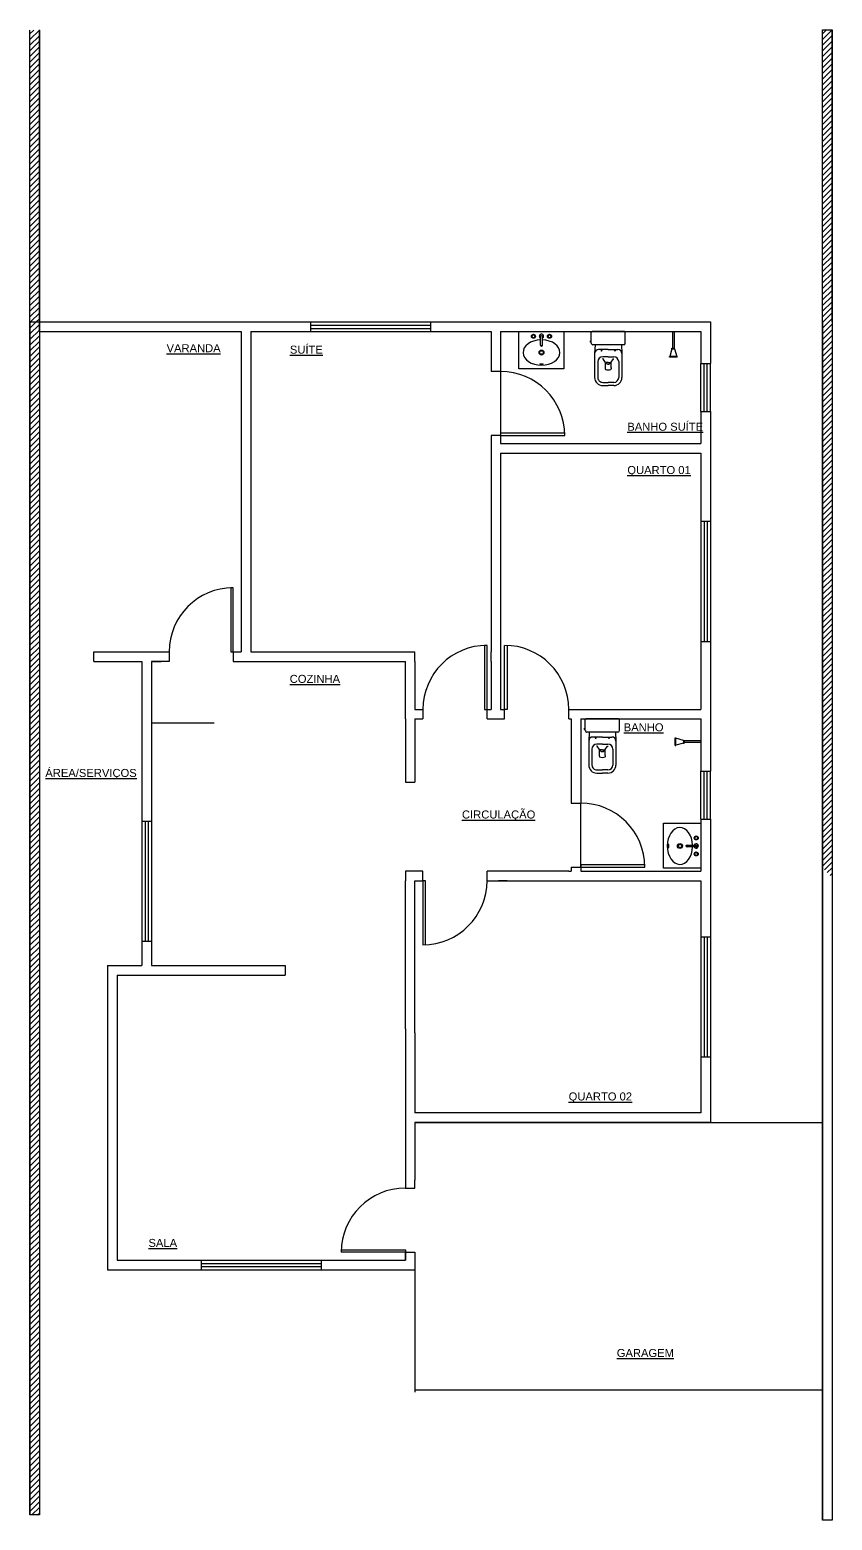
# Model space of a CAD drawing. Header units: millimetres. Extents: x -84873 to 45490, y -31 to 107079.
# Drawn here: x 35470 to 45490, y 21759 to 40377 of the extents above; entities that cross this region are included whole.
import ezdxf

# ---------------------------------------------------------------- set-up
doc = ezdxf.new("R2010")
doc.units = ezdxf.units.MM
doc.layers.add('ARQ-PISO', color=9, linetype='Continuous', true_color=0x808080)
doc.layers.add('ARQ-PÇ-HIDROSSAN', color=7, linetype='Continuous')
doc.styles.add('textstyle342', font='arial.ttf')
doc.styles.add('textstyle343', font='arial.ttf')
doc.styles.add('textstyle344', font='arial.ttf')
doc.styles.add('textstyle345', font='arial.ttf')
doc.styles.add('textstyle346', font='arial.ttf')
doc.styles.add('textstyle347', font='arial.ttf')
doc.styles.add('textstyle348', font='arial.ttf')
doc.styles.add('textstyle349', font='arial.ttf')
doc.styles.add('textstyle350', font='arial.ttf')
doc.styles.add('textstyle351', font='arial.ttf')
doc.styles.add('textstyle352', font='arial.ttf')
pattern_1 = [(45, (90038.21, -2e-11), (-35.35534, 35.35534), [])]

# ---------------------------------------------------------------- blocks, each defined once
blk = doc.blocks.new('cx-ac-02-planta')
for p, q in [((0, 0.201), (0, -0.201)), ((0.145, 0.213), (0.012, 0.213)), ((0.165, 0.193), (0.165, -0.192)), ((0.165, 0.165), (0.275, 0.17)), ((0.225, 0), (0.225, 0.12)), ((0.225, 0), (0.225, -0.12)), ((0.275, 0.17), (0.575, 0.17)), ((0.315, 0), (0.315, 0.07)), ((0.315, 0), (0.315, -0.07)), ((0.339, 0.064), (0.339, 0.071)), ((0.383, 0.037), (0.339, 0.064)), ((0.375, 0.13), (0.575, 0.13)), ((0.385, 0), (0.385, 0.03)), ((0.4, 0.019), (0.385, 0.02)), ((0.385, 0), (0.385, -0.03)), ((0.455, 0.035), (0.39, 0.035)), ((0.635, 0.07), (0.635, 0)), ((0.635, -0.07), (0.635, 0)), ((0.675, 0.07), (0.675, 0)), ((0.675, -0.07), (0.675, 0)), ((0.165, -0.165), (0.275, -0.17)), ((0.275, -0.17), (0.575, -0.17)), ((0.383, -0.037), (0.339, -0.064)), ((0.339, -0.064), (0.339, -0.071)), ((0.375, -0.13), (0.575, -0.13)), ((0.4, -0.019), (0.385, -0.02)), ((0.455, -0.035), (0.39, -0.035)), ((0.145, -0.213), (0.012, -0.213)), ((0.114, -0.213), (0.114, -0.22)), ((0.114, -0.22), (0.134, -0.22)), ((0.132, -0.222), (0.116, -0.222)), ((0.134, -0.213), (0.134, -0.22))]:
    blk.add_line(p, q)
for centre, radius, start, end in [((0.012, 0.201), 0.012, 90, 180), ((0.145, 0.193), 0.02, 0, 90), ((0.275, 0.12), 0.05, 90, 180), ((0.241, 0.084), 0.00967, 164.5629, 180), ((0.241, 0.084), 0.00967, 180, 195.4371), ((0.238, 0.085), 0.00694, 146.3099, 164.5629), ((0.238, 0.084), 0.00694, 195.4371, 213.6901), ((0.237, 0.086), 0.00493, 121.8535, 146.3099), ((0.237, 0.083), 0.00493, 213.6901, 238.1465), ((0.236, 0.088), 0.00294, 90, 121.8535), ((0.236, 0.081), 0.00294, 238.1465, 270), ((0.236, 0.088), 0.00294, 58.1465, 90), ((0.236, 0.081), 0.00294, 270, 301.8535), ((0.235, 0.086), 0.00493, 33.6901, 58.1465), ((0.235, 0.083), 0.00493, 301.8535, 326.3099), ((0.233, 0.085), 0.00694, 15.4371, 33.6901), ((0.233, 0.084), 0.00694, 326.3099, 344.5629), ((0.23, 0.084), 0.00967, 0, 15.4371), ((0.23, 0.084), 0.00967, 344.5629, 0), ((0.375, 0.07), 0.06, 90, 180), ((0.39, 0.03), 0.005, 90, 180), ((0.399, 0.012), 0.0067, 14.1141, 81.8789), ((0.353, -0.004), 0.055, 4.685, 19.1599), ((0.353, 0.004), 0.055, 340.8401, 355.315), ((0.453, 0.069), 0.0347, 272.8237, 292.69), ((0.468, 0.033), 0.005, 13.9425, 112.69), ((0.363, -0.002), 0.116, 0.9159, 18.0203), ((0.363, 0.002), 0.116, 341.9797, 359.0841), ((0.575, 0.07), 0.1, 0, 90), ((0.575, 0.07), 0.06, 0, 90), ((0.275, -0.12), 0.05, 180, 270), ((0.241, -0.084), 0.00967, 164.5629, 180), ((0.241, -0.084), 0.00967, 180, 195.4371), ((0.238, -0.084), 0.00694, 146.3099, 164.5629), ((0.238, -0.085), 0.00694, 195.4371, 213.6901), ((0.237, -0.083), 0.00493, 121.8535, 146.3099), ((0.237, -0.086), 0.00493, 213.6901, 238.1465), ((0.236, -0.081), 0.00294, 90, 121.8535), ((0.236, -0.088), 0.00294, 238.1465, 270), ((0.236, -0.081), 0.00294, 58.1465, 90), ((0.236, -0.088), 0.00294, 270, 301.8535), ((0.235, -0.083), 0.00493, 33.6901, 58.1465), ((0.235, -0.086), 0.00493, 301.8535, 326.3099), ((0.233, -0.084), 0.00694, 15.4371, 33.6901), ((0.233, -0.085), 0.00694, 326.3099, 344.5629), ((0.23, -0.084), 0.00967, 0, 15.4371), ((0.23, -0.084), 0.00967, 344.5629, 0), ((0.375, -0.07), 0.06, 180, 270), ((0.39, -0.03), 0.005, 180, 270), ((0.399, -0.012), 0.0067, 278.1211, 345.8859), ((0.453, -0.069), 0.0347, 67.31, 87.1763), ((0.468, -0.033), 0.005, 247.31, 346.0575), ((0.575, -0.07), 0.1, 270, 0), ((0.575, -0.07), 0.06, 270, 0), ((0.012, -0.201), 0.012, 180, 270), ((0.116, -0.22), 0.002, 180, 270), ((0.132, -0.22), 0.002, 270, 0), ((0.145, -0.192), 0.02, 270, 0)]:
    blk.add_arc(centre, radius, start, end)
blk = doc.blocks.new('chuv-01-planta')
for p, q in [((-0.322, -0.047), (-0.322, 0.047)), ((-0.322, 0.047), (-0.313, 0.047)), ((-0.313, -0.047), (-0.313, 0.047)), ((-0.217, 0.017), (-0.313, 0.043)), ((-0.217, 0.017), (-0.208, 0.017)), ((-0.217, 0.017), (-0.217, -0.017)), ((-0.208, 0.017), (-0.208, -0.017)), ((0, 0.011), (-0.208, 0.011)), ((0, 0.011), (0, -0.011)), ((-0.322, -0.047), (-0.313, -0.047)), ((-0.217, -0.017), (-0.313, -0.043)), ((-0.217, -0.017), (-0.208, -0.017)), ((0, -0.011), (-0.208, -0.011))]:
    blk.add_line(p, q)

msp = doc.modelspace()

# ---------------------------------------------------------------- hatches: boundary and pattern name
at = {"layer": 'ARQ-PISO', "ltscale": 0.03, "transparency": 33554687}
h = msp.add_hatch(dxfattribs=at)
h.set_pattern_fill('_USER', color=256, scale=50, angle=45, style=0, pattern_type=0)
h.set_pattern_definition(pattern_1)
h.paths.add_polyline_path([(35590, 40374), (35470, 40374), (35470, 36728), (35590, 36728)], flags=0)
h = msp.add_hatch(dxfattribs=at)
h.set_pattern_fill('_USER', color=256, scale=50, angle=45, style=0, pattern_type=0)
h.set_pattern_definition(pattern_1)
h.paths.add_polyline_path([(45490, 40377), (45370, 40377), (45370, 29907), (45490, 29787)], flags=0)
h = msp.add_hatch(dxfattribs=at)
h.set_pattern_fill('_USER', color=256, scale=50, angle=45, style=0, pattern_type=0)
h.set_pattern_definition(pattern_1)
h.paths.add_polyline_path([(35590, 36728), (35470, 36728), (35470, 21825), (35590, 21825)], flags=0)

# ---------------------------------------------------------------- linework, layer by layer
at = {"ltscale": 0.03}
for p, q in [((35470, 36728), (35470, 40374)), ((35590, 36728), (35590, 40377)), ((45370, 36728), (45370, 40377)), ((45490, 36728), (45490, 40377)), ((35470, 36728), (35590, 36728)), ((35470, 36728), (35470, 24888)), ((35590, 36608), (35590, 36728)), ((35590, 36728), (38110, 36728)), ((38110, 36728), (38980, 36728)), ((38980, 36608), (38980, 36728)), ((38980, 36728), (40480, 36728)), ((38980, 36688), (40480, 36688)), ((40480, 36728), (43970, 36728)), ((40480, 36608), (40480, 36728)), ((45370, 36728), (45370, 23518)), ((45490, 36728), (45490, 23518)), ((35590, 36608), (35590, 32608)), ((35590, 36608), (38110, 36608)), ((38110, 36608), (38110, 32608)), ((38230, 36608), (38980, 36608)), ((38230, 36608), (38230, 32608)), ((38980, 36648), (40480, 36648)), ((38980, 36608), (40480, 36608)), ((40480, 36608), (41230, 36608)), ((41230, 36608), (41230, 36108)), ((41350, 36608), (43850, 36608)), ((41350, 36608), (41350, 36108)), ((43850, 36608), (43850, 36208)), ((43850, 36208), (43970, 36208)), ((43850, 35608), (43850, 36208)), ((43890, 35608), (43890, 36208)), ((43930, 35608), (43930, 36208)), ((43970, 35608), (43970, 36208)), ((41350, 36108), (41230, 36108)), ((41350, 36108), (41350, 35308)), ((43850, 35608), (43850, 35208)), ((43850, 35608), (43970, 35608)), ((41230, 35308), (41230, 32608)), ((41350, 35308), (41230, 35308)), ((42150, 35338), (41350, 35338)), ((41350, 35338), (41350, 35308)), ((41350, 35308), (41350, 35208)), ((41350, 35308), (42150, 35308)), ((41350, 35208), (43850, 35208)), ((41350, 35088), (43850, 35088)), ((41350, 35088), (41350, 32608)), ((43850, 35088), (43850, 34238)), ((43850, 34238), (43970, 34238)), ((43850, 34238), (43850, 32738)), ((43890, 34238), (43890, 32738)), ((43930, 34238), (43930, 32738)), ((43970, 34238), (43970, 32738)), ((38010, 33408), (37980, 33408)), ((37980, 33408), (37980, 32608)), ((38010, 32608), (38010, 33408)), ((35590, 32608), (35590, 32488)), ((36270, 32608), (37110, 32608)), ((36270, 32488), (36270, 32608)), ((37110, 32608), (37210, 32608)), ((37210, 32608), (37210, 32488)), ((37980, 32608), (38010, 32608)), ((38010, 32608), (38110, 32608)), ((38010, 32608), (38010, 32488)), ((38230, 32608), (40280, 32608)), ((40280, 32488), (40280, 32608)), ((41180, 32688), (41150, 32688)), ((41150, 32688), (41150, 31888)), ((41180, 31888), (41180, 32688)), ((41230, 32488), (41230, 32608)), ((41350, 32608), (41350, 32488)), ((41400, 31888), (41400, 32688)), ((41430, 32688), (41430, 31888)), ((43850, 32738), (43850, 31888)), ((43850, 32738), (43970, 32738)), ((35590, 32488), (35590, 24888)), ((36270, 32488), (36870, 32488)), ((36870, 32488), (36870, 30488)), ((36990, 32488), (37110, 32488)), ((37110, 32488), (36990, 32488)), ((36990, 32488), (36990, 30488)), ((37210, 32488), (37110, 32488)), ((38010, 32488), (38110, 32488)), ((38110, 32488), (38230, 32488)), ((38230, 32488), (40160, 32488)), ((40160, 31768), (40160, 32488)), ((40280, 32488), (40280, 31888)), ((41230, 32488), (41230, 31888)), ((41350, 32488), (41350, 31888)), ((40280, 31888), (40380, 31888)), ((40280, 31888), (40380, 31888)), ((40380, 31888), (40380, 31768)), ((41150, 31888), (41180, 31888)), ((41180, 31888), (41230, 31888)), ((41180, 31768), (41180, 31888)), ((41350, 31888), (41400, 31888)), ((41400, 31768), (41400, 31888)), ((41430, 31888), (41400, 31888)), ((42200, 31888), (43850, 31888)), ((42200, 31768), (42200, 31888)), ((36990, 31722), (37773, 31722)), ((40160, 31768), (40160, 30978)), ((40280, 31768), (40380, 31768)), ((40280, 31768), (40280, 30978)), ((41180, 31768), (41230, 31768)), ((41230, 31768), (41350, 31768)), ((41350, 31768), (41400, 31768)), ((41350, 31768), (41400, 31768)), ((42200, 31768), (42230, 31768)), ((42230, 31768), (42230, 30718)), ((42350, 31768), (43850, 31768)), ((42350, 31768), (42350, 30718)), ((43850, 31768), (43850, 31118)), ((43850, 31118), (43970, 31118)), ((43850, 30518), (43850, 31118)), ((43890, 30518), (43890, 31118)), ((43930, 30518), (43930, 31118)), ((43970, 30518), (43970, 31118)), ((40160, 30978), (40280, 30978)), ((42230, 30718), (42350, 30718)), ((42350, 29918), (42350, 30718)), ((36990, 30488), (36870, 30488)), ((36870, 30488), (36870, 28988)), ((36910, 30488), (36910, 28988)), ((36950, 30488), (36950, 28988)), ((36990, 30488), (36990, 28988)), ((43850, 30518), (43850, 29868)), ((43850, 30518), (43970, 30518)), ((40380, 29868), (40160, 29868)), ((40160, 29868), (40160, 29748)), ((40380, 29748), (40380, 29868)), ((42200, 29868), (41180, 29868)), ((41180, 29748), (41180, 29868)), ((42200, 29868), (42230, 29868)), ((42230, 29918), (42230, 29868)), ((42230, 29918), (42350, 29918)), ((43150, 29948), (42350, 29948)), ((42350, 29948), (42350, 29918)), ((42350, 29918), (42350, 29868)), ((42350, 29918), (43150, 29918)), ((42350, 29868), (43850, 29868)), ((40160, 27897), (40160, 29748)), ((40280, 29748), (40380, 29748)), ((40280, 27847), (40280, 29748)), ((40380, 29748), (40380, 28948)), ((40410, 29748), (40380, 29748)), ((40410, 28948), (40410, 29748)), ((41180, 29748), (43850, 29748)), ((41400, 29748), (41325, 29748)), ((41430, 29748), (41400, 29748)), ((43850, 29748), (43850, 29048)), ((43850, 29048), (43970, 29048)), ((43850, 29048), (43850, 27548)), ((43890, 29048), (43890, 27548)), ((43930, 29048), (43930, 27548)), ((43970, 29048), (43970, 27548)), ((36870, 28988), (36870, 28688)), ((36990, 28988), (36870, 28988)), ((36990, 28988), (36990, 28688)), ((36440, 28688), (36870, 28688)), ((36440, 28688), (36440, 24888)), ((36990, 28688), (38660, 28688)), ((38660, 28688), (38660, 28568)), ((36560, 28568), (38660, 28568)), ((36560, 28568), (36560, 25008)), ((40160, 27897), (40160, 26008)), ((40280, 27847), (40280, 26848)), ((43850, 27548), (43850, 26848)), ((43850, 27548), (43970, 27548)), ((40280, 26728), (40280, 26008)), ((40280, 26728), (45370, 26728)), ((40160, 26008), (40160, 25908)), ((40160, 25908), (40280, 25908)), ((40280, 25908), (40280, 26008)), ((39360, 25138), (40160, 25138)), ((40160, 25138), (40160, 25108)), ((36560, 25008), (37610, 25008)), ((37610, 25008), (37610, 24888)), ((37610, 25008), (39110, 25008)), ((37610, 24968), (39110, 24968)), ((39110, 25008), (40160, 25008)), ((39110, 25008), (39110, 24888)), ((40160, 25108), (39360, 25108)), ((40160, 25108), (39360, 25108)), ((40160, 25108), (40160, 25008)), ((40160, 25008), (40160, 25108)), ((40160, 25108), (40280, 25108)), ((40280, 25108), (40280, 24888)), ((35470, 24888), (35470, 21825)), ((35590, 24888), (35590, 21825)), ((36440, 24888), (37610, 24888)), ((37610, 24928), (39110, 24928)), ((37610, 24888), (39110, 24888)), ((39110, 24888), (40280, 24888)), ((40280, 24888), (40280, 23388)), ((40280, 24888), (40280, 23357)), ((45370, 23518), (45370, 21759)), ((45490, 23518), (45490, 21759)), ((40280, 23388), (45370, 23388))]:
    msp.add_line(p, q, dxfattribs=at)
for p, q in [((41849, 36438), (41849, 36439)), ((41850, 36436), (41850, 36437)), ((41870, 36439), (41870, 36438)), ((41870, 36437), (41870, 36436)), ((43678, 30192), (43679, 30192)), ((43679, 30172), (43678, 30172)), ((43680, 30192), (43681, 30192)), ((43681, 30172), (43680, 30172))]:
    msp.add_line(p, q)
for points in [[(35590, 40374), (35590, 21825), (35470, 21825), (35470, 40374)], [(43970, 36728), (43970, 36208)], [(43970, 35608), (43970, 34238)], [(43970, 32738), (43970, 31118)], [(43970, 30518), (43970, 29048)], [(43970, 27548), (43970, 26728), (42200, 26728), (40280, 26728)], [(43850, 26848), (42200, 26848), (40280, 26848)]]:
    msp.add_lwpolyline(points, dxfattribs=at)
for points in [[(45490, 40377), (45490, 21759), (45370, 21759), (45370, 40377)], [(41575, 36141), (41575, 36608), (42138, 36608), (42138, 36141)], [(43383, 30467), (43850, 30467), (43850, 29904), (43383, 29904)]]:
    msp.add_lwpolyline(points, close=True, dxfattribs=at)
for points in [[(41760, 36529, 1), (41760, 36569, -2.414214), (41740, 36549, -0.414214), (41760, 36569)], [(41849, 36439), (41849, 36549, -1), (41870, 36549), (41870, 36439)], [(43681, 30192), (43792, 30192, -1), (43792, 30172), (43681, 30172)], [(43772, 30282, 1), (43812, 30282, -2.414214), (43792, 30302, -0.414214), (43812, 30282)]]:
    msp.add_lwpolyline(points, format="xyb")
for points in [[(41940, 36549, 0.414214), (41960, 36529, 1), (41960, 36569, -2.414214)], [(43792, 30102, 0.414214), (43772, 30082, 1), (43812, 30082, -2.414214)]]:
    msp.add_lwpolyline(points, format="xyb", close=True)
for points in [[(41849, 36439), (41849, 36439)], [(41849, 36439), (41850, 36437), (41850, 36435), (41851, 36434), (41852, 36432), (41853, 36431), (41855, 36430), (41856, 36429), (41858, 36429), (41860, 36429), (41862, 36429), (41863, 36429), (41865, 36430), (41866, 36431), (41868, 36432), (41869, 36434), (41870, 36435), (41870, 36437), (41870, 36439)], [(41870, 36438), (41870, 36436), (41870, 36434), (41869, 36432), (41868, 36431), (41866, 36430), (41865, 36429), (41863, 36428), (41862, 36428), (41860, 36427), (41858, 36428), (41856, 36428), (41855, 36429), (41853, 36430), (41852, 36431), (41851, 36432), (41850, 36434), (41850, 36436), (41849, 36438)], [(41870, 36436), (41870, 36434), (41869, 36432), (41869, 36431), (41868, 36429), (41866, 36428), (41865, 36427), (41863, 36426), (41862, 36426), (41860, 36426), (41858, 36426), (41856, 36426), (41855, 36427), (41853, 36428), (41852, 36429), (41851, 36431), (41850, 36432), (41850, 36434), (41850, 36436)], [(41850, 36435), (41850, 36434), (41851, 36432), (41852, 36431), (41854, 36429), (41855, 36428), (41857, 36428), (41858, 36427), (41860, 36427)], [(41860, 36427), (41862, 36427), (41863, 36428), (41865, 36429), (41866, 36430), (41868, 36431), (41869, 36432), (41869, 36434), (41870, 36435)], [(43678, 30172), (43676, 30172), (43675, 30172), (43673, 30173), (43671, 30174), (43670, 30176), (43669, 30177), (43668, 30179), (43668, 30180), (43668, 30182), (43668, 30184), (43668, 30186), (43669, 30187), (43670, 30189), (43671, 30190), (43673, 30191), (43675, 30192), (43676, 30192), (43678, 30192)], [(43680, 30172), (43678, 30172), (43676, 30172), (43675, 30173), (43673, 30174), (43672, 30176), (43671, 30177), (43670, 30179), (43670, 30180), (43670, 30182), (43670, 30184), (43670, 30186), (43671, 30187), (43672, 30189), (43673, 30190), (43675, 30191), (43676, 30192), (43678, 30192), (43680, 30192)], [(43678, 30192), (43676, 30192), (43674, 30191), (43673, 30190), (43672, 30188), (43671, 30187), (43670, 30185), (43670, 30184), (43670, 30182)], [(43670, 30182), (43670, 30180), (43670, 30179), (43671, 30177), (43672, 30176), (43673, 30174), (43675, 30173), (43676, 30172), (43678, 30172)], [(43681, 30192), (43679, 30192), (43678, 30192), (43676, 30191), (43675, 30190), (43673, 30189), (43672, 30187), (43672, 30186), (43671, 30184), (43671, 30182), (43671, 30180), (43672, 30179), (43672, 30177), (43673, 30176), (43675, 30174), (43676, 30173), (43678, 30172), (43679, 30172), (43681, 30172)], [(43681, 30192), (43681, 30192)]]:
    msp.add_lwpolyline(points)
for centre, radius in [((41760, 36549), 25), ((41960, 36549), 25), ((41860, 36346), 31), ((41860, 36346), 22.5), ((43589, 30182), 31), ((43589, 30182), 22.5), ((43792, 30282), 25), ((43792, 30082), 25)]:
    msp.add_circle(centre, radius)
for centre, radius, start, end in [((41760, 36549), 20, 180, 270), ((41860, 36549), 27, 292.6883, 180), ((41860, 36549), 27, 180, 247.6771), ((41860, 36549), 26, 293.6074, 246.7721), ((41960, 36549), 20, 90, 180), ((41840, 36202), 2.5, 85.7546, 265.7546), ((41860, 36471), 268, 265.7546, 274.2454), ((41860, 36471), 273, 265.7546, 274.2454), ((41880, 36202), 2.5, 274.2454, 94.2454), ((43444, 30202), 2.5, 355.7546, 175.7546), ((43713, 30182), 273, 175.7546, 184.2454), ((43444, 30162), 2.5, 184.2454, 4.2454), ((43713, 30182), 268, 175.7546, 184.2454), ((43792, 30182), 27, 90, 157.6771), ((43792, 30182), 27, 202.6883, 90), ((43792, 30182), 26, 203.6074, 156.7721), ((43792, 30282), 20, 90, 180), ((43792, 30082), 20, 0, 90)]:
    msp.add_arc(centre, radius, start, end)
for centre, start, end in [((41350, 35308), 0, 90), ((38010, 32608), 90, 180), ((41180, 31888), 90, 180), ((41400, 31888), 0, 90), ((42350, 29918), 0, 90), ((40380, 29748), 270, 0), ((40160, 25108), 90, 180)]:
    msp.add_arc(centre, 800, start, end, dxfattribs=at)
for centre, major_axis in [((41860, 36346), (230, 0)), ((43589, 30182), (0, -230))]:
    msp.add_ellipse(centre, major_axis=major_axis, ratio=0.687346, start_param=1.615746, end_param=7.809032)

# ---------------------------------------------------------------- block references
at = {"layer": 'ARQ-PÇ-HIDROSSAN', "ltscale": 0.03, "xscale": 1000, "yscale": 1000, "zscale": 1000}
for name, p, rotation in [('cx-ac-02-planta', (42694, 36608), 270), ('chuv-01-planta', (43506, 36608), 90), ('cx-ac-02-planta', (42620, 31768), 270)]:
    msp.add_blockref(name, p, dxfattribs=dict(at, rotation=rotation))
msp.add_blockref('chuv-01-planta', (43850, 31484), dxfattribs=at)

# ---------------------------------------------------------------- texts
for s, style, p in [('%%UVARANDA', 'textstyle351', (37178, 36350)), ('%%USUÍTE', 'textstyle350', (38718, 36332)), ('%%UBANHO SUÍTE', 'textstyle349', (42932, 35369)), ('%%UQUARTO 01', 'textstyle348', (42932, 34828)), ('%%UCOZINHA', 'textstyle352', (38716, 32219)), ('%%UBANHO', 'textstyle346', (42887, 31614)), ('%%UÁREA/SERVIÇOS', 'textstyle343', (35664, 31044)), ('%%UCIRCULAÇÃO', 'textstyle347', (40867, 30525)), ('%%UQUARTO 02', 'textstyle345', (42199, 27003)), ('%%USALA', 'textstyle342', (36952, 25173)), ('%%UGARAGEM', 'textstyle344', (42800, 23798))]:
    msp.add_text(s, height=100, dxfattribs=dict(style=style)).set_placement(p)

doc.saveas('drawing.dxf')
